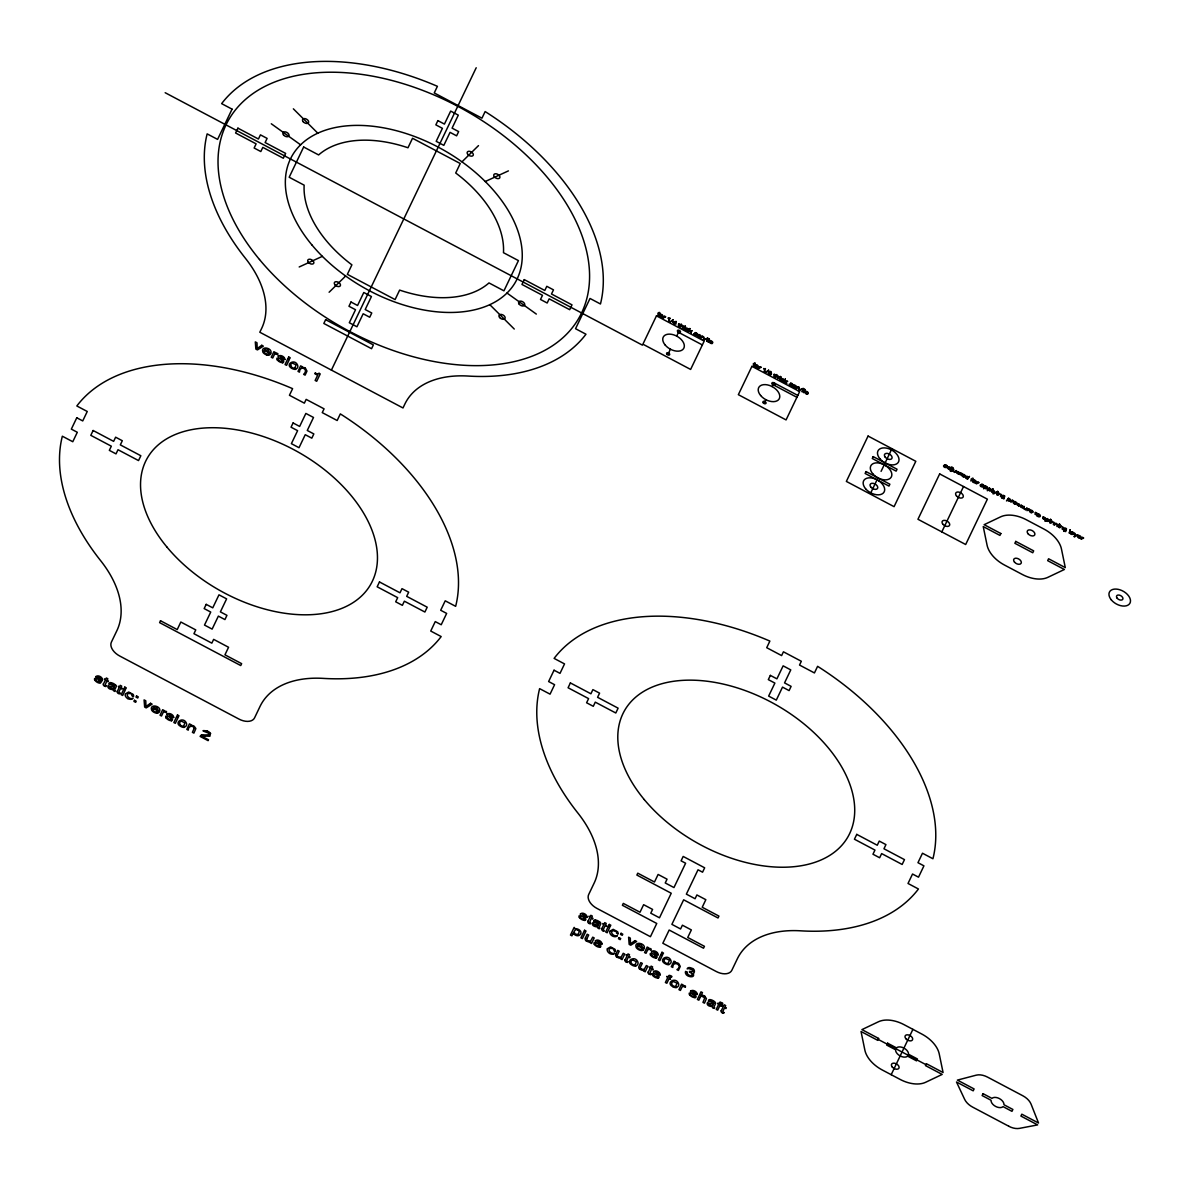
<?xml version="1.0" encoding="UTF-8"?>
<svg xmlns="http://www.w3.org/2000/svg" width="1190" height="1190" viewBox="0 0 1190 1190"><rect width="100%" height="100%" fill="white"/><g stroke="black" fill="none" stroke-linecap="round" stroke-linejoin="round"><path stroke-width="1.5" d="M959.631 472.876L957.087 471.433L958.471 473.337M1023.251 506.464L1020.693 505.081L1022.091 506.985M1045.445 518.26L1042.857 516.832L1044.284 518.721M964.51 475.717L962.532 474.944L964.48 475.494M1015.918 502.998L1013.94 502.135L1015.903 502.686M1032.191 511.551L1030.213 510.733L1032.161 511.284M1080.267 537.032L1078.304 536.169L1080.252 536.72M644.34 947.82C645.337 943.179 633.779 940.769 636.159 947.404A4.314 2.663 29.3 0 0 638.554 949.62A5.757 3.57 29.3 0 0 639.789 950.17A4.343 2.692 29.3 0 0 641.737 950.527A4.21 2.618 29.3 0 0 643.448 949.784M599.12 923.589L597.514 921.566A2.41 1.488 29.3 0 0 594.866 921.447M682.867 326.744L682.153 328.247L683.432 327.161M778.275 377.319L777.606 378.732L778.885 377.647M696.507 335.491L697.132 334.107M791.96 385.977L792.585 384.593M114.627 686.243L113.124 684.324M609.964 931.16L613.192 929.316L617.625 931.755A4.15 2.573 29.3 0 1 617.893 933.852M607.361 948.727L610.574 946.883L615.007 949.323A4.15 2.573 29.3 0 1 615.275 951.42M1001.861 498.015L1003.825 498M270.651 353.698L264.225 350.425A4.403 2.722 29.3 0 0 264.15 352.106A2.752 1.711 29.3 0 0 266.307 353.817A2.752 1.711 29.3 0 0 268.613 353.653L270.13 354.471A4.21 2.618 29.3 0 1 268.39 355.141M103.5 683.938L105.241 680.293L104.423 678.91L105.612 679.535L106.341 677.988L107.829 678.776L107.085 680.308L108.469 681.052L108.112 681.811L106.728 681.067L105.122 685.217M106.178 685.827L105.836 686.556A4.403 2.722 29.3 0 1 104.839 686.139L104.765 686.095M113.675 688.132L114.032 687.389A4.82 2.99 29.3 0 1 112.381 686.838L109.063 686.615L112.038 688.742A2.454 1.517 29.3 0 0 113.719 688.147M114.612 690.007L116.129 686.838A2.425 1.502 29.3 0 0 115.668 685.053M115.43 690.81L114.969 691.449A3.228 1.993 29.3 0 1 114.27 691.167L114.062 691.063A1.949 1.205 29.3 0 1 113.095 689.486C105.315 689.962 106.565 681.052 114.359 686.556M277.701 354.843L277.88 353.683A2.529 1.577 29.3 0 0 275.991 353.177M117.364 691.271L119.119 687.627L118.301 686.243L119.476 686.868L120.22 685.336L121.692 686.109L120.963 687.656L122.347 688.385L121.99 689.144L120.592 688.415L118.851 692.045L119.907 693.101M120.056 693.16L119.714 693.904A4.403 2.722 29.3 0 1 118.717 693.472L118.628 693.443M315.246 373.065L314.904 373.779L317.641 375.237L315.142 380.443L316.704 381.276L320.214 373.928L319.069 373.318M166.481 712.84L166.496 711.575A2.529 1.577 29.3 0 0 164.77 711.174A4.269 2.648 29.3 0 0 163.58 711.367L164.071 710.445L162.673 709.716L160.04 715.22L161.498 715.993L163.015 712.825A2.678 1.666 29.3 0 1 166.05 712.498M331.4 370.105L476.208 67.756M678.389 325.703L678.627 324.007M678.999 326L680.234 324.855M681.409 325.465L681.364 324.037L679.907 327.072L681.513 325.777L682.881 326.447M668.14 353.921L670.416 349.191M676.679 336.101L678.94 331.37M773.842 376.189L774.08 374.493M774.452 376.486L775.687 375.341M776.862 375.951L776.817 374.523L775.359 377.557L776.966 376.263L778.334 376.933M764.054 403.455L765.869 399.676M772.132 386.586L773.946 382.808L797.806 395.422M575.216 928.855L574.145 927.367L570.471 935.057L571.929 935.831L573.268 933.005A4.641 2.871 29.3 0 0 573.878 934.001A3.793 2.35 29.3 0 0 579.158 935.385L580.318 934.448A10.874 6.738 29.3 0 0 580.631 933.867M588.009 921.253L589.764 917.594L588.946 916.226L590.121 916.836L590.85 915.303L592.337 916.092L591.594 917.624L592.992 918.353L592.62 919.111L591.237 918.383L589.645 922.533M590.701 923.143L590.344 923.871A4.403 2.722 29.3 0 1 589.347 923.44L589.229 923.395M585.391 937.988L587.191 934.239L588.678 935.028L586.923 938.687M599.12 927.322L600.638 924.154A2.425 1.502 29.3 0 0 600.191 922.369M599.953 928.126L599.373 928.721A3.228 1.993 29.3 0 1 598.778 928.483M601.887 928.587L603.628 924.942L602.809 923.559L603.999 924.184L604.728 922.637L606.216 923.425L605.472 924.957L606.855 925.701L606.498 926.46L605.115 925.716L603.345 929.42L604.222 931.205A4.403 2.722 29.3 0 1 603.226 930.788L603.062 930.699M615.899 954.112L617.699 950.379L619.187 951.167L617.432 954.826M625.166 959.839L626.907 956.195L626.089 954.811L627.264 955.436L628.008 953.904L629.48 954.678L628.751 956.225L630.135 956.953L629.778 957.712L628.38 956.968L626.624 960.672L627.695 961.654M627.844 961.728L627.502 962.457A4.403 2.722 29.3 0 1 626.505 962.041L626.416 961.996M647.524 950.141L646.006 953.309L644.549 952.536L647.182 947.032L648.58 947.761L648.119 948.713A4.269 2.648 29.3 0 1 649.294 948.504A2.529 1.577 29.3 0 1 651.019 948.876L651.004 950.141M870.783 492.853L877.045 479.778M881.076 471.359L891.935 448.675M648.282 972.066L650.038 968.422L649.219 967.039L650.394 967.663L651.123 966.131L652.611 966.905L651.867 968.452L653.265 969.181L652.894 969.939L651.51 969.21L649.904 973.346M650.975 973.956L650.618 974.699A4.403 2.722 29.3 0 1 649.621 974.268L649.502 974.208M674.968 962.695L675.34 961.922L673.957 961.178L671.309 966.697L672.781 967.47C672.648 959.675 683.804 965.447 676.917 969.657L678.404 970.445L680.293 966.399L678.687 963.543A4.299 2.663 29.3 0 0 674.938 962.665M671.963 976.395L671.502 977.213M682.51 985.841L682.971 984.889L681.572 984.16L678.94 989.664L680.397 990.437L681.915 987.269A2.678 1.666 29.3 0 1 684.949 986.941M689.322 971.947L689.813 971.204M685.38 987.284L685.425 986.049A2.529 1.577 29.3 0 0 683.67 985.618A4.269 2.648 29.3 0 0 682.48 985.811M946.645 467.67L947.24 466.391M950.617 467.834L951.702 467.015L949.724 469.767M950.974 470.794L952.759 468.622L951.494 471.225M700.241 997.265L698.842 1000.195L697.37 999.422L700.999 991.835L702.472 992.609L701.118 995.435M953.532 470.853L953.636 469.083L952.863 471.166L954.603 472.207M959.958 474.617L960.181 472.921M960.553 474.914L961.803 473.769M713.941 1006.993L715.458 1003.825A2.425 1.502 29.3 0 0 714.997 1002.039A5.34 3.317 29.3 0 0 710.237 999.689M941.811 531.9L963.528 486.546M714.759 1007.796L714.268 1008.421A3.228 1.993 29.3 0 1 713.598 1008.153L713.42 1008.049M719.281 1003.051L718.864 1003.914L717.659 1003.274L718.522 1004.643L716.246 1009.403L717.689 1010.161L719.965 1005.416L721.423 1006.19L720.381 1004.583M722.375 1004.122L722.806 1003.289M721.319 1010.697L723.074 1007.052L722.256 1005.669L723.431 1006.294L724.174 1004.762L725.647 1005.535L724.903 1007.082L726.302 1007.811L725.93 1008.57L724.546 1007.826L722.806 1011.47L723.847 1012.511M724.011 1012.586L723.654 1013.315A4.403 2.722 29.3 0 1 722.657 1012.898L722.538 1012.839M983.252 487.037L983.862 485.758M998.856 494.311L997.726 495.159L999.332 493.24M1000.626 494.951L1000.552 496.661L1001.281 494.475L999.228 493.553M1024.174 508.219L1024.278 506.434L1023.519 508.517L1025.259 509.573M1035.032 514.333L1035.255 512.622M1035.642 514.63L1036.877 513.485M1051.752 522.276L1050.606 523.124L1052.228 521.22M1053.522 522.931L1053.447 524.626L1054.161 522.455L1052.109 521.518M1055.441 524.24L1054.31 525.087L1055.917 523.169M1057.211 524.879L1057.151 526.59L1057.895 524.463L1055.813 523.481M1060.632 526.977L1059.487 527.824L1061.093 525.906M1062.402 527.616L1062.328 529.327L1063.072 527.2L1061.034 526.218M1073.142 534.563L1073.752 533.298A1.607 0.997 29.3 0 0 1071.015 532.004L1071.506 532.257M891.191 1074.689L912.909 1029.35M713.941 1003.259L712.334 1001.236M696.12 334.658L694.424 334.345M791.573 385.144L789.892 384.861M946.243 466.956L944.607 466.703M982.866 486.323L981.229 486.07M1072.77 533.819L1071.045 533.551M329.109 292.249L345.65 276.021M461.973 161.84L478.499 145.611M705.551 339.254L706.711 338.481L704.272 339.433L703.528 336.8L703.736 339.745M705.417 339.343L702.71 340.266M665.433 316.986L662.919 318.072L664.526 316.168M703.216 336.919L700.642 338.034L702.249 336.115M760.975 367.427L758.372 368.558L759.979 366.654M798.698 387.39L796.095 388.52L797.702 386.601M294.837 368.082L296.117 364.824L292.309 363.084A5.236 3.243 29.3 0 0 290.881 366.118M183.721 726.019L184.896 722.821L181.088 721.081M720.991 1003.646L721.423 1003.646A2.856 1.77 29.3 0 1 722.077 1003.958M299.196 266.976L322.356 256.341M485.252 181.52L508.413 170.884M598.838 923.871C591.787 918.457 589.214 927.01 597.633 926.802A1.949 1.205 29.3 0 0 598.406 928.498M713.658 1003.542C706.741 998.127 704.004 1006.725 712.438 1006.472A1.949 1.205 29.3 0 0 713.227 1008.183M771.447 373.243L770.689 371.384L768.993 372.024M632.5 959.824L636.382 961.698L635.029 964.822A2.588 1.607 29.3 0 1 631.131 962.859A5.236 3.243 29.3 0 1 632.574 959.914M665.597 958.381L669.479 960.256L668.126 963.379A2.588 1.607 29.3 0 1 664.243 961.431A5.236 3.243 29.3 0 1 665.671 958.471M673.183 981.348L677.065 983.223L675.712 986.346A2.588 1.607 29.3 0 1 671.829 984.383A5.236 3.243 29.3 0 1 673.257 981.438M771.001 372.812L769.558 372.083M1074.63 536.705L1073.796 536.526M951.241 471.433L950.275 471.076M659.007 312.405L659.885 312.628M754.46 362.891L755.338 363.114M972.379 478.142L973.286 478.38M769.841 371.578L771.224 372.366M695.882 335.178L693.666 333.78L696.105 333.959M791.35 385.664L789.119 384.236L791.558 384.444M977.897 482.233L978.864 482.366M1012.288 500.425L1013.27 500.559M1028.562 509.022L1029.543 509.156M1082.573 537.582L1083.54 537.716M695.153 332.888L696.477 333.527M790.606 383.373L791.945 384.013M945.277 465.171L946.6 465.826M981.899 484.538L983.223 485.193M1071.774 532.079L1073.112 532.718M599.894 947.374C604.178 945.752 591.846 937.824 600.608 942.599A1.949 1.205 29.3 0 1 600.682 943.358L602.066 944.087M695.109 997.741C699.452 996.283 687.106 988.116 695.838 992.966A1.949 1.205 29.3 0 1 695.912 993.724L697.295 994.453M963.811 476.684L962.368 475.227L964.941 476.536A4.864 3.02 29.3 0 0 965.075 476.193M1015.189 503.876L1013.791 502.418L1016.364 503.727A4.864 3.02 29.3 0 0 1016.498 503.385M1031.507 512.473L1030.064 511.031L1032.623 512.34A4.864 3.02 29.3 0 0 1032.771 511.983M1079.538 537.91L1078.155 536.452L1080.713 537.761A4.864 3.02 29.3 0 0 1080.847 537.419M282.67 362.861C287.221 361.195 274.786 353.326 283.532 358.086A1.949 1.205 29.3 0 1 283.607 358.845L284.99 359.573M171.449 720.857C175.852 719.117 163.536 711.367 172.312 716.082A1.949 1.205 29.3 0 1 172.386 716.841L173.77 717.57M584.796 920.525C589.347 918.829 576.912 910.99 585.644 915.75A1.949 1.205 29.3 0 1 585.733 916.508L587.101 917.237M655.973 958.173C660.792 956.686 648.059 948.534 656.821 953.398A1.949 1.205 29.3 0 1 656.91 954.142L658.278 954.871M657.996 978.195C662.741 976.559 650.038 968.66 658.858 973.42A1.949 1.205 29.3 0 1 658.933 974.179L660.316 974.908M958.322 473.903L956.983 473.099M1018.67 505.795L1017.286 505.021M1022.032 507.55L1020.604 506.747M1044.195 519.286L1042.797 518.483M701.698 996.164L704.778 997.8L702.963 1002.382L704.465 1003.17L706.444 998.589L704.688 996.223M694.187 996.67L694.737 995.48A7.542 4.671 29.3 0 0 693.696 994.647L692.535 993.754M771.18 373.258L771.15 373.258A1.651 1.026 29.3 0 1 770.525 374.701A1.651 1.026 29.3 0 1 768.368 373.541A1.651 1.026 29.3 0 1 769.275 372.306L769.305 372.381M170.587 719.772L171.3 718.701A7.542 4.671 29.3 0 0 170.185 717.763L169.01 716.871A6.902 4.269 29.3 0 1 167.537 715.621A2.216 1.369 29.3 0 1 167.046 714.149M583.918 919.439L584.587 918.308M657.133 977.109L657.847 976.038A7.542 4.671 29.3 0 0 656.731 975.086L655.556 974.208A6.902 4.269 29.3 0 1 654.084 972.959A2.216 1.369 29.3 0 1 653.593 971.471M281.718 361.775L282.432 360.6A7.542 4.671 29.3 0 0 281.39 359.767L280.23 358.874A6.902 4.269 29.3 0 1 278.757 357.625A2.216 1.369 29.3 0 1 278.252 356.152M99.32 682.123L100.034 680.948A7.542 4.671 29.3 0 0 99.008 680.115M205.171 736.089L209.901 736.238L210.451 733.486M596.547 926.058L593.587 923.916L596.889 924.169A4.82 2.99 29.3 0 0 598.555 924.719L598.183 925.433A2.454 1.517 29.3 0 1 596.562 926.088M957.92 471.731L959.006 472.43M1018.209 503.623L1019.295 504.307M1021.541 505.378L1022.627 506.077M1043.734 517.115L1044.82 517.814M1064.395 531.186L1065.6 530.666A1.547 0.952 29.3 0 1 1063.548 529.654M945.306 465.855L946.214 466.242M981.928 485.223L982.836 485.609M1071.818 532.748L1072.726 533.15M207.268 730.957C193.078 729.202 220.343 735.033 204.368 734.944A6.545 4.061 29.3 0 0 201.467 735.004M105.94 685.708L105.166 685.262M590.508 923.053L589.705 922.577M650.781 973.881L649.993 973.435M615.052 930.863C608.283 929.628 612.954 937.482 617.164 935.608M1064.113 531.439L1063.533 530.309M267.676 349.295L269.446 352.27L264.611 349.711A2.916 1.8 29.3 0 1 267.705 349.205M156.47 707.291L158.225 710.266L153.391 707.708A2.916 1.8 29.3 0 1 156.485 707.202M798.163 390.751L802.164 388.966L799.725 389.918L798.981 387.286L799.189 390.231M992.787 493.686L993.635 493.865A8.702 5.4 29.3 0 0 994.29 493.523L996.789 491.901L994.349 492.853L993.605 490.221L993.814 493.166M978.864 482.857L976.291 483.824L977.897 481.905M1029.543 509.662L1026.955 510.614L1028.562 508.71M690.408 971.531C697.935 972.751 688.995 967.277 687.18 968.883A5.102 3.168 29.3 0 1 688.341 967.723A3.51 2.172 29.3 0 1 690.929 967.901C696.12 968.571 694.41 973.747 693.115 973.524C695.927 978.463 686.689 977.168 685.693 973.643A4.894 3.034 29.3 0 1 685.619 971.412L687.121 972.215M669.836 318.057L668.899 321.24L669.271 318.816L668.17 318.251M765.289 368.543L764.352 371.726L764.724 369.302L763.623 368.721M659.706 313.639L659.156 313.282A3.912 2.425 29.3 0 1 659.305 313.015M678.761 323.695L680.382 324.558M755.159 364.125L754.609 363.768A3.912 2.425 29.3 0 1 754.757 363.5M774.214 374.181L775.835 375.043M960.33 472.609L961.936 473.471M985.603 485.996L983.565 488.778L984.695 487.96A1.8 1.116 29.3 0 0 986.897 488.897A1.8 1.116 29.3 0 0 987.507 487.528A1.8 1.116 29.3 0 0 985.469 486.279M989.307 487.96L987.269 490.726L988.399 489.908A1.8 1.116 29.3 0 0 990.601 490.845A1.8 1.116 29.3 0 0 991.211 489.492A1.8 1.116 29.3 0 0 989.158 488.242M1004.747 496.141L1003.854 498.967L1001.757 497.628M1008.54 498.134L1006.502 500.901L1007.633 500.083A1.8 1.116 29.3 0 0 1009.834 501.02A1.8 1.116 29.3 0 0 1010.444 499.666A1.8 1.116 29.3 0 0 1008.391 498.402M1012.303 500.098L1010.682 502.016L1013.27 501.049M1035.404 512.325L1037.025 513.173M1047.007 518.468L1044.969 521.25L1046.084 520.432A1.8 1.116 29.3 0 0 1048.286 521.354A1.8 1.116 29.3 0 0 1048.911 520A1.8 1.116 29.3 0 0 1046.858 518.751M1066.523 528.806L1065.69 531.588L1063.607 530.651M1082.573 537.27L1080.966 539.174L1083.54 538.222M657.921 313.059L658.07 315.514L659.572 313.922M753.374 363.545L753.538 365.999L755.025 364.408M971.293 478.796L970.861 480.953L972.944 479.659M1019.324 504.62L1017.316 503.37L1018.774 505.229M688.207 330.478C685.544 331.698 685.351 326.848 687.969 329.228M700.404 336.934C697.861 338.124 697.474 333.379 700.166 335.684M712.23 343.181C709.701 344.401 709.27 339.626 711.992 341.947M783.66 380.964C781.146 382.139 780.655 377.453 783.422 379.714M795.857 387.419C793.239 388.639 792.986 383.805 795.619 386.17M807.698 393.667C805.109 394.902 804.782 390.067 807.445 392.432M956.968 472.742L958.962 474.274L958.381 472.757M1017.272 504.62L1019.205 506.181L1018.744 504.694M1020.589 506.39L1022.582 507.922L1021.987 506.404M1042.782 518.126L1044.731 519.673L1044.255 518.186M954.826 472.475L956.433 470.556L954.811 471.835L953.502 471.24M967.485 479.168L969.463 476.402L968.363 477.22A1.8 1.116 29.3 0 0 966.131 476.312A1.8 1.116 29.3 0 0 965.581 477.711A1.8 1.116 29.3 0 0 967.663 478.916M1025.483 509.841L1027.089 507.922L1025.408 509.216L1024.159 508.606M678.493 332.322L702.353 344.936M773.039 384.697L796.898 397.311M165.172 92.716L642.436 345.145M878.19 1039.406L925.924 1064.648M1008.808 1126.246L972.587 1107.087A13.507 8.375 29.3 0 1 964.629 1099.322L956.492 1081.993L973.197 1090.828L974.104 1088.939L957.4 1080.103L976.231 1075.165A13.507 8.375 29.3 0 1 987.551 1077.114L1022.85 1095.782A13.507 8.375 29.3 0 1 1031.09 1104.171L1038.528 1123.018L1021.823 1114.182L1020.916 1116.071L1037.62 1124.907L1019.458 1128.373A13.507 8.375 29.3 0 1 1008.793 1126.275M593.691 920.837L595.045 921.551M617.982 933.897L616.569 933.153A3.034 1.874 29.3 0 0 616.39 931.993A2.38 1.473 29.3 0 0 615.037 930.907M637.914 945.024L642.734 947.582L640.979 944.592A2.916 1.8 29.3 0 0 637.959 945.039M580.571 916.523L579.158 915.779A3.882 2.41 29.3 0 0 579.337 917.624M641.975 949.01L643.418 949.769M102.593 679.921L101.21 679.193A1.949 1.205 29.3 0 0 101.135 678.434L97.506 677.036L101.775 681.335L100.272 683.209A4.715 2.916 29.3 0 1 94.962 680.293M109.168 683.521L110.536 684.25M708.496 1000.507L709.865 1001.221M133.473 696.596L132.045 695.838A3.034 1.874 29.3 0 0 131.882 694.677M615.379 951.465L613.951 950.721A3.034 1.874 29.3 0 0 613.787 949.561A2.38 1.473 29.3 0 0 612.434 948.46C605.636 947.21 610.351 955.034 614.561 953.175M132.655 698.307C129.174 700.33 123.507 692.446 130.543 693.562A2.38 1.473 29.3 0 1 131.926 694.663M157.467 711.709L158.91 712.468A4.21 2.618 29.3 0 1 157.169 713.137M167.225 716.871L165.827 716.127A3.882 2.41 29.3 0 0 166.005 717.957M202.166 736.417L208.518 739.778L208.101 740.656L200.113 736.432A7.824 4.849 29.3 0 1 201.512 735.078M291.981 368.454C284.41 364.646 294.51 358.16 297.5 364.899A6.054 3.748 29.3 0 1 295.418 369.034M672.856 986.703C665.269 982.866 675.399 976.44 678.374 983.148A6.054 3.748 29.3 0 1 676.292 987.298M305.384 368.245L306.99 371.101L305.101 375.133L303.629 374.344C309.504 368.885 299.478 364.869 299.478 372.158L298.021 371.384L300.654 365.88L302.052 366.609L301.665 367.398A4.299 2.663 29.3 0 1 305.413 368.186M271.29 123.775L300.609 144.823M506.999 293.038L536.333 314.086M639.997 969.166L640.562 969.553A5.504 3.406 29.3 0 0 641.157 969.865A3.51 2.172 29.3 0 0 644.236 970.311L643.805 971.085L645.173 971.814L647.821 966.31L646.363 965.536L644.34 969.225L642.035 969.3A3.451 2.142 29.3 0 1 641.529 969.047M616.866 956.939L617.446 957.31A5.504 3.406 29.3 0 0 618.027 957.638A3.51 2.172 29.3 0 0 621.106 958.084L620.674 958.857L622.058 959.586L624.691 954.068L623.233 953.294L621.284 956.939L618.904 957.058A3.451 2.142 29.3 0 1 618.398 956.82M586.358 940.799L586.938 941.186A5.504 3.406 29.3 0 0 587.518 941.513A3.51 2.172 29.3 0 0 590.597 941.945L590.166 942.718L591.549 943.447L594.182 937.943L592.724 937.17L590.776 940.799L588.395 940.933A3.451 2.142 29.3 0 1 587.89 940.68M654.708 955.064L653.518 954.187A6.902 4.269 29.3 0 1 652.046 952.937A2.216 1.369 29.3 0 1 651.555 951.45M99.008 680.1L97.833 679.222A6.902 4.269 29.3 0 1 96.36 677.973A2.216 1.369 29.3 0 1 95.869 676.5M293.35 108.826L317.804 133.191M489.804 304.67L514.259 329.035M1074.808 536.006L1074.615 533.061L1075.343 535.693L1077.798 534.741L1075.299 536.378A8.702 5.4 29.3 0 1 1074.644 536.705M759.964 366.951A1.517 0.937 29.3 0 1 761.154 367.189M765.512 368.855A2.216 1.369 29.3 0 1 763.727 368.498M776.698 375.743A1.74 1.086 29.3 0 1 779.182 377.81M783.883 381.157A1.904 1.175 29.3 0 1 781.101 380.279A1.904 1.175 29.3 0 1 781.86 378.569A1.904 1.175 29.3 0 1 784.255 380.339M790.577 383.091A1.74 1.071 29.3 0 1 792.808 384.638M796.095 387.613A1.904 1.175 29.3 0 1 793.314 386.735A1.904 1.175 29.3 0 1 794.057 385.024A1.904 1.175 29.3 0 1 796.452 386.795M797.672 386.899A1.517 0.937 29.3 0 1 798.877 387.137M807.921 393.875A1.904 1.175 29.3 0 1 805.139 392.998A1.904 1.175 29.3 0 1 805.883 391.272A1.904 1.175 29.3 0 1 808.278 393.042M664.496 316.466A1.517 0.937 29.3 0 1 665.701 316.704M670.059 318.37A2.216 1.369 29.3 0 1 668.274 318.013M681.245 325.257A1.74 1.086 29.3 0 1 683.729 327.324M688.43 330.671A1.904 1.175 29.3 0 1 685.648 329.794A1.904 1.175 29.3 0 1 686.407 328.083A1.904 1.175 29.3 0 1 688.787 329.853M695.124 332.605A1.74 1.071 29.3 0 1 697.355 334.152M700.642 337.127A1.904 1.175 29.3 0 1 697.861 336.249A1.904 1.175 29.3 0 1 698.604 334.539A1.904 1.175 29.3 0 1 700.999 336.309M702.219 336.413A1.517 0.937 29.3 0 1 703.424 336.651M712.468 343.389A1.904 1.175 29.3 0 1 709.686 342.512A1.904 1.175 29.3 0 1 710.43 340.786A1.904 1.175 29.3 0 1 712.825 342.556M1079.791 538.282A1.919 1.19 29.3 0 1 1077.59 536.601A1.919 1.19 29.3 0 1 1079.092 535.53A1.919 1.19 29.3 0 1 1081.1 537.345M1072.502 534.325A1.502 0.937 29.3 0 1 1070.688 533.923A1.502 0.937 29.3 0 1 1070.241 532.495A1.502 0.937 29.3 0 1 1071.937 532.54M1063.83 529.61A1.949 1.205 29.3 0 1 1066.285 528.568M1031.715 512.845A1.919 1.19 29.3 0 1 1029.499 511.179A1.919 1.19 29.3 0 1 1031.001 510.094A1.919 1.19 29.3 0 1 1033.009 511.923M1015.442 504.233A1.919 1.19 29.3 0 1 1013.226 502.567A1.919 1.19 29.3 0 1 1014.728 501.496A1.919 1.19 29.3 0 1 1016.736 503.311M1002.054 496.944A1.949 1.205 29.3 0 1 1004.509 495.903M1003.854 498.045A1.547 0.952 29.3 0 1 1001.772 496.989M982.628 486.784A1.502 0.937 29.3 0 1 980.798 486.398A1.502 0.937 29.3 0 1 980.352 484.955A1.502 0.937 29.3 0 1 982.062 484.999M981.125 484.464A1.607 0.997 29.3 0 1 983.922 485.773M964.019 477.041A1.919 1.19 29.3 0 1 961.803 475.375A1.919 1.19 29.3 0 1 963.32 474.304A1.919 1.19 29.3 0 1 965.328 476.119M949.903 469.529A1.8 1.116 29.3 0 1 947.82 468.31A1.8 1.116 29.3 0 1 948.385 466.926A1.8 1.116 29.3 0 1 950.572 467.834M946.005 467.417A1.502 0.937 29.3 0 1 944.191 467.03A1.502 0.937 29.3 0 1 943.73 465.588A1.502 0.937 29.3 0 1 945.44 465.632M944.503 465.097A1.607 0.997 29.3 0 1 947.314 466.406M266.5 354.858A5.757 3.57 29.3 0 1 265.266 354.308A4.314 2.663 29.3 0 1 262.856 352.106C260.536 345.546 271.751 347.718 271.052 352.523A12.153 7.527 29.3 0 1 270.621 353.683M268.434 355.215A4.343 2.692 29.3 0 1 266.5 354.858M276.006 353.207A4.269 2.648 29.3 0 0 274.801 353.37L275.277 352.463L273.893 351.719L271.261 357.238L272.718 358.012L274.236 354.843A2.678 1.666 29.3 0 1 277.255 354.501M277.225 359.96A3.882 2.41 29.3 0 1 277.047 358.13L278.445 358.874A2.499 1.547 29.3 0 0 278.445 359.767A3.139 1.949 29.3 0 0 281.673 361.656M278.505 356.286A3.57 2.216 29.3 0 1 282.417 356.122A3.57 2.216 29.3 0 1 284.797 359.499M282.595 362.712A4.715 2.916 29.3 0 1 277.359 359.945M295.656 369.376A4.611 2.856 29.3 0 1 292.011 368.409M294.808 368.052A2.588 1.607 29.3 0 1 290.94 366.118M317.611 373.972A7.973 4.939 29.3 0 1 315.261 373.035M318.965 373.273A3.391 2.097 29.3 0 1 317.685 374.017M94.828 680.323A3.882 2.41 29.3 0 1 94.665 678.479L96.048 679.222A2.499 1.547 29.3 0 0 96.048 680.115A3.139 1.949 29.3 0 0 99.276 682.004M96.107 676.634A3.57 2.216 29.3 0 1 100.019 676.47A3.57 2.216 29.3 0 1 102.4 679.847M104.556 686.243A2.365 1.458 29.3 0 1 103.352 683.848M110.358 684.131A2.41 1.488 29.3 0 1 113.08 684.131M109.242 683.566A3.109 1.919 29.3 0 1 110.834 682.554M110.908 682.703A5.34 3.317 29.3 0 1 115.564 685.098M118.435 693.577A2.365 1.458 29.3 0 1 117.215 691.182M133.384 696.537A4.15 2.573 29.3 0 0 133.221 694.439L128.669 692.015L125.456 693.859A4.745 2.945 29.3 0 0 127.776 698.649M132.849 698.426A4.522 2.811 29.3 0 1 127.865 698.604M157.214 713.212A4.343 2.692 29.3 0 1 155.28 712.855A5.757 3.57 29.3 0 1 154.046 712.304A4.314 2.663 29.3 0 1 151.636 710.103C149.345 703.573 160.412 705.7 159.847 710.43A12.153 7.527 29.3 0 1 159.4 711.679L153.004 708.422A4.403 2.722 29.3 0 0 152.93 710.088M157.392 711.65A2.752 1.711 29.3 0 1 155.102 711.813A2.752 1.711 29.3 0 1 152.93 710.103M167.269 716.886A2.499 1.547 29.3 0 0 167.225 717.763A3.139 1.949 29.3 0 0 170.453 719.653M167.284 714.283A3.57 2.216 29.3 0 1 171.196 714.104A3.57 2.216 29.3 0 1 173.576 717.496M171.375 720.709A4.715 2.916 29.3 0 1 166.139 717.942M184.197 727.03A6.054 3.748 29.3 0 0 186.294 722.895C183.29 716.157 173.219 722.657 180.761 726.436A4.611 2.856 29.3 0 0 184.435 727.373M183.587 726.049A2.588 1.607 29.3 0 1 179.72 724.115M179.66 724.115A5.236 3.243 29.3 0 1 181.163 721.17M201.988 736.208A6.039 3.734 29.3 0 1 205.186 736.164M207.268 731.077A4.79 2.975 29.3 0 1 210.6 733.457M580.601 916.553A2.499 1.547 29.3 0 0 580.556 917.431A3.139 1.949 29.3 0 0 583.799 919.32M584.558 918.249A7.542 4.671 29.3 0 0 583.516 917.431L582.341 916.538A6.902 4.269 29.3 0 1 580.869 915.289A2.216 1.369 29.3 0 1 580.378 913.801M580.616 913.95A3.57 2.216 29.3 0 1 584.528 913.771A3.57 2.216 29.3 0 1 586.908 917.148M584.721 920.361A4.715 2.916 29.3 0 1 579.485 917.609M589.065 923.544A2.365 1.458 29.3 0 1 587.86 921.164M593.765 920.867A3.109 1.919 29.3 0 1 595.357 919.87M595.416 920.019A5.34 3.317 29.3 0 1 600.087 922.414M602.943 930.892A2.365 1.458 29.3 0 1 601.738 928.498M610.068 931.22A4.745 2.945 29.3 0 0 612.285 935.95A4.522 2.811 29.3 0 0 617.357 935.727M644.37 947.835A12.153 7.527 29.3 0 1 643.924 948.995L637.513 945.738A4.403 2.722 29.3 0 0 637.438 947.404A2.752 1.711 29.3 0 0 639.61 949.129A2.752 1.711 29.3 0 0 641.901 948.951M647.494 950.126A2.678 1.666 29.3 0 1 650.558 949.798M650.514 955.273A3.882 2.41 29.3 0 1 650.35 953.443L651.748 954.172A2.499 1.547 29.3 0 0 651.733 955.079A3.139 1.949 29.3 0 0 654.976 956.953L655.764 955.957A7.542 4.671 29.3 0 0 654.693 955.064M651.793 951.598A3.57 2.216 29.3 0 1 655.705 951.42A3.57 2.216 29.3 0 1 658.085 954.797M655.898 958.01A4.715 2.916 29.3 0 1 650.662 955.243M668.706 964.331A6.054 3.748 29.3 0 0 670.803 960.196C667.798 953.473 657.713 959.928 665.284 963.751A4.611 2.856 29.3 0 0 668.944 964.688M686.987 973.465A4.82 2.99 29.3 0 1 687.165 972.245M689.917 972.289A4.492 2.782 29.3 0 1 691.866 973.628M692.074 973.643A2.707 1.681 29.3 0 1 690.661 975.621A2.707 1.681 29.3 0 1 687.404 973.494M577.983 930.208A2.41 1.488 29.3 0 1 579.218 931.74L578.295 934.254L575.722 934.299A3.317 2.053 29.3 0 1 575.246 934.031L573.922 931.815L575.618 929.643A2.306 1.428 29.3 0 1 577.239 929.851A3.213 1.993 29.3 0 1 577.968 930.238M575.187 928.81A4.016 2.484 29.3 0 1 580.69 931.428A5.578 3.466 29.3 0 1 580.571 933.823M587.711 940.829A2.335 1.443 29.3 0 1 586.893 938.657M586.06 940.918A3.674 2.276 29.3 0 1 585.45 938.018M594.301 944.488A3.882 2.41 29.3 0 1 594.137 942.644L595.521 943.387A2.499 1.547 29.3 0 0 595.521 944.28A3.139 1.949 29.3 0 0 598.749 946.169L599.552 945.172A7.542 4.671 29.3 0 0 598.466 944.28L597.306 943.387A6.902 4.269 29.3 0 1 595.833 942.153M595.58 940.814A3.57 2.216 29.3 0 1 599.492 940.636A3.57 2.216 29.3 0 1 601.872 944.012M595.848 942.138A2.216 1.369 29.3 0 1 595.342 940.665M599.671 947.225A4.715 2.916 29.3 0 1 594.435 944.458M607.45 948.787A4.745 2.945 29.3 0 0 609.682 953.517A4.522 2.811 29.3 0 0 614.754 953.294M618.22 956.968A2.335 1.443 29.3 0 1 617.402 954.797M616.569 957.043A3.674 2.276 29.3 0 1 615.944 954.157M626.223 962.145A2.365 1.458 29.3 0 1 625.003 959.75M635.609 965.774A6.054 3.748 29.3 0 0 637.706 961.639C634.701 954.93 624.631 961.386 632.173 965.194A4.611 2.856 29.3 0 0 635.847 966.131M641.336 969.195A2.335 1.443 29.3 0 1 640.518 967.024L642.317 963.394L640.815 962.606L639.03 966.354A3.674 2.276 29.3 0 0 639.699 969.285M649.338 974.372A2.365 1.458 29.3 0 1 648.134 971.977M656.999 976.975A3.139 1.949 29.3 0 1 653.786 975.101A2.499 1.547 29.3 0 1 653.816 974.208L652.373 973.45A3.882 2.41 29.3 0 0 652.551 975.294A4.715 2.916 29.3 0 0 657.921 978.031M653.831 971.62A3.57 2.216 29.3 0 1 657.743 971.442A3.57 2.216 29.3 0 1 660.123 974.818M671.309 976.098A2.886 1.785 29.3 0 0 669.211 975.369A3.168 1.964 29.3 0 0 668.482 976.172L668.021 977.02L666.802 976.38L667.664 977.749L665.389 982.509L666.831 983.267L669.107 978.507L670.58 979.281L669.524 977.689A9.788 6.069 29.3 0 1 670.104 976.722L670.58 976.752A2.856 1.77 29.3 0 1 671.234 977.064M676.53 987.641A4.611 2.856 29.3 0 1 672.886 986.674M689.531 994.855A3.882 2.41 29.3 0 1 689.352 993.01L690.75 993.754A2.499 1.547 29.3 0 0 690.75 994.647A3.139 1.949 29.3 0 0 693.978 996.536M690.81 991.166A3.57 2.216 29.3 0 1 694.722 991.002A3.57 2.216 29.3 0 1 697.102 994.379M690.557 991.032A2.216 1.369 29.3 0 0 691.078 992.505A6.902 4.269 29.3 0 0 692.55 993.739M694.901 997.592A4.715 2.916 29.3 0 1 689.664 994.825M701.074 995.361A4.448 2.767 29.3 0 1 704.763 996.06M700.36 997.324A3.942 2.439 29.3 0 1 701.579 996.045M709.686 1001.117A2.41 1.488 29.3 0 1 712.408 1001.102M708.571 1000.537A3.109 1.919 29.3 0 1 710.162 999.541M719.34 1003.081A3.168 1.964 29.3 0 1 720.039 1002.307M720.054 1002.263A2.886 1.785 29.3 0 1 722.152 1002.991M720.426 1004.598A9.788 6.069 29.3 0 1 720.962 1003.616M722.375 1013.002A2.365 1.458 29.3 0 1 721.17 1010.607M1004.33 496.765C1003.066 493.3 1001.043 499.205 1004.33 496.914M1066.106 529.431C1064.648 532.852 1062.923 526.263 1066.106 529.431M950.349 468.22C949.084 471.776 947.032 465.097 950.349 468.22M968.11 477.606C966.741 474.081 964.882 480.165 968.095 477.755M194.238 728.161L192.408 732.341L193.896 733.129L195.874 728.548L194.163 726.227A4.299 2.663 29.3 0 0 190.43 725.35L190.831 724.606L189.433 723.877L186.8 729.381L188.258 730.154C187.693 726.183 193.152 724.725 194.238 728.161M708.377 1003.706L711.367 1005.729A2.454 1.517 29.3 0 0 713.048 1005.134L713.36 1004.36A4.82 2.99 29.3 0 1 711.709 1003.825L708.392 1003.646M987.09 487.662C985.93 484.137 983.803 490.161 987.075 487.781M990.794 489.611C989.411 493.121 987.507 486.383 990.794 489.611M1010.027 499.785C1008.793 503.236 1006.621 496.647 1010.027 499.755M1048.494 520.134C1047.096 523.645 1045.222 516.906 1048.494 520.134M659.974 315.603C663.113 319.128 661.878 312.152 659.989 315.558M755.427 366.089C758.506 369.674 757.316 362.712 755.442 366.044M973.346 481.34C976.499 484.91 975.16 477.845 973.346 481.34M1037.338 515.181C1040.581 518.691 1039.078 511.685 1037.338 515.181M768.74 373.199L770.733 374.047L768.755 373.139M76.77 417.779L71.341 429.114L77.305 432.282L72.783 441.728L62.341 436.209A216.074 133.92 29.3 0 0 100.585 560.594A108.037 66.952 29.3 0 1 116.843 630.745L111.384 642.124A13.507 8.375 29.3 0 0 119.699 656.002L239.012 719.102A13.507 8.375 29.3 0 0 254.571 717.853L260.015 706.473A108.037 66.952 29.3 0 1 323.323 678.389A216.074 133.92 29.3 0 0 441.178 636.561L430.735 631.042L435.257 621.596L441.222 624.75L446.652 613.415L440.687 610.262L445.224 600.816L455.651 606.335A216.074 133.92 29.3 0 0 340.325 413.897L337.172 420.516L322.252 412.618L324.067 408.839L306.157 399.379L304.357 403.157L289.438 395.273L292.606 388.654A216.074 133.92 29.3 0 0 76.829 405.969L87.257 411.487L82.735 420.933L76.77 417.779M232.065 109.153L217.591 139.394L207.149 133.875A216.074 133.92 29.3 0 0 245.393 258.26A108.037 66.952 29.3 0 1 261.651 328.41L259.807 332.233L402.994 407.962L404.823 404.139A108.037 66.952 29.3 0 1 468.116 376.055A216.074 133.92 29.3 0 0 585.971 334.226L575.543 328.708L590.017 298.467L600.459 303.986A216.074 133.92 29.3 0 0 485.133 111.562L481.965 118.182L434.246 92.939L437.414 86.32A216.074 133.92 29.3 0 0 221.638 103.634L232.065 109.153M93.118 430.497L90.797 435.332L111.325 446.19L109.331 450.356L116.01 453.881L118.003 449.731L138.531 460.575L140.837 455.74L120.324 444.882L122.302 440.731L115.623 437.191L113.63 441.356L93.118 430.497M237.926 128.163L235.605 132.997L256.118 143.856L254.139 148.006L260.818 151.547L262.812 147.381L283.324 158.24L285.645 153.406L265.117 142.547L267.11 138.397L260.432 134.857L258.438 139.022L237.926 128.163M303.658 147.01L289.185 177.25L304.149 185.164A108.037 66.952 29.3 0 0 351.898 264.849L347.361 274.34L395.095 299.583L399.632 290.092A108.037 66.952 29.3 0 0 488.986 282.923L503.95 290.836L518.438 260.61L503.474 252.697A108.037 66.952 29.3 0 0 455.711 172.996L460.247 163.521L412.528 138.278L407.977 147.768A108.037 66.952 29.3 0 0 318.623 154.938L303.658 147.01M123.805 689.188L121.172 694.677L122.659 695.451L125.277 689.977L123.805 689.188M124.786 687.106L124.281 688.162L125.768 688.951L126.274 687.894L124.786 687.106M160.516 620.749L159.609 622.638L240.737 665.552L241.644 663.663L224.94 654.827L228.569 647.271L213.65 639.372L211.835 643.15L193.94 633.69L195.755 629.912L180.835 622.028L177.221 629.584L160.516 620.749M287.697 359.053L285.065 364.542L286.552 365.33L289.185 359.841L287.697 359.053M288.694 356.985L288.188 358.026L289.676 358.815L290.182 357.774L288.694 356.985M134.485 700.315L133.949 701.431L135.645 702.323L136.196 701.207L134.485 700.315M136.553 695.986L136.017 697.117L137.713 698.009L138.263 696.894L136.553 695.986M325.644 319.679L323.829 323.457L371.563 348.7L373.363 344.921L325.644 319.679M206.197 604.356L204.159 608.596L210.734 612.062L204.501 625.062L212.132 629.108L218.365 616.108L224.925 619.573L226.948 615.349L220.388 611.868L226.621 598.868L218.975 594.836L212.757 607.837L206.197 604.356M293.082 422.956L291.044 427.195L297.604 430.661L291.386 443.662L299.017 447.708L305.25 434.707L311.81 438.173L313.833 433.934L307.273 430.468L313.505 417.467L305.86 413.436L299.642 426.437L293.082 422.956M350.99 302.022L348.968 306.261L355.527 309.727L349.31 322.728L356.941 326.774L363.173 313.773L369.733 317.239L371.756 313L365.196 309.534L371.429 296.533L363.783 292.502L357.565 305.488L350.99 302.022M437.875 120.621L435.852 124.861L442.412 128.327L436.195 141.327L443.825 145.358L450.058 132.358L456.618 135.838L458.641 131.599L452.081 128.133L458.299 115.133L450.668 111.087L444.435 124.087L437.875 120.621M176.477 717.049L173.859 722.538L175.332 723.327L177.965 717.838L176.477 717.049M177.474 714.982L176.968 716.023L178.455 716.811L178.961 715.755L177.474 714.982M379.476 581.955L377.156 586.789L397.683 597.648L395.69 601.798L402.369 605.338L404.362 601.188L424.889 612.032L427.21 607.197L406.683 596.339L408.676 592.189L401.997 588.648L400.004 592.813L379.476 581.955M524.284 279.62L521.964 284.455L542.491 295.313L540.498 299.464L547.177 303.004L549.17 298.839L569.698 309.697L572.003 304.863L551.491 294.004L553.484 289.854L546.79 286.314L544.812 290.479L524.284 279.62M656.463 315.856L642.898 344.193L690.616 369.436L704.197 341.099L656.463 315.856M672.766 321.94L674.299 324.096L675.905 324.052L676.292 321.449L672.766 321.94M675.429 321.716L674.789 323.055L673.287 322.267L675.429 321.716M684.666 326.834L684.205 329.333L684.666 326.834M685.068 326L685.455 326.729L685.068 326M689.858 328.529L688.4 331.564L689.992 330.999L691.286 333.081L690.542 330.969L692.268 330.835L689.575 330.582L689.858 328.529M707.634 337.93L706.771 341.277L707.634 337.93M708.69 339.537L708.243 342.051L708.69 339.537M709.091 338.704L709.478 339.447L709.091 338.704M554.049 670.208L548.62 681.543L554.585 684.696L550.063 694.157L539.62 688.638A216.074 133.92 29.3 0 0 577.864 813.023A108.037 66.952 29.3 0 1 594.107 883.173L588.663 894.553A13.507 8.375 29.3 0 0 596.978 908.431L650.424 936.694L656.761 923.47L622.4 905.293L623.307 903.403L640.012 912.239L643.626 904.683L652.581 909.413L650.766 913.191L659.483 917.802L671.234 893.244L636.873 875.067L637.78 873.177L654.485 882.013L658.115 874.442L667.054 879.187L665.24 882.965L673.957 887.561L685.619 863.226L681.082 860.831L683.179 856.443L704.659 867.808L702.561 872.196L698.024 869.786L686.362 894.136L695.079 898.733L696.879 894.954L705.834 899.685L702.219 907.256L718.924 916.092L718.016 917.981L683.655 899.804L671.889 924.362L680.591 928.973L682.405 925.195L691.36 929.925L687.731 937.482L704.435 946.318L703.528 948.207L669.167 930.03L662.83 943.254L716.291 971.531A13.507 8.375 29.3 0 0 731.835 970.281L737.294 958.902A108.037 66.952 29.3 0 1 800.587 930.818A216.074 133.92 29.3 0 0 918.442 888.99L908.015 883.471L912.537 874.025L918.502 877.179L923.931 865.844L917.966 862.691L922.488 853.23L932.93 858.749A216.074 133.92 29.3 0 0 817.604 666.326L814.436 672.945L799.531 665.046L801.331 661.268L783.436 651.808L781.622 655.586L766.717 647.702L769.87 641.083A216.074 133.92 29.3 0 0 554.109 658.397L564.536 663.916L560.014 673.361L554.049 670.208M570.382 682.926L568.076 687.761L588.589 698.619L586.596 702.769L593.289 706.31L595.268 702.145L615.795 713.003L618.116 708.169L597.588 697.31L599.582 693.16L592.903 689.62L590.909 693.785L570.382 682.926M751.931 366.341L738.35 394.678L786.069 419.921L799.65 391.584L751.931 366.341M780.119 377.319L779.658 379.818L780.119 377.319M780.521 376.486L780.908 377.215L780.521 376.486M785.311 379.015L783.853 382.049L785.445 381.484L786.739 383.567L785.995 381.454L787.72 381.321L785.028 381.068L785.311 379.015M803.086 388.416L802.224 391.763L803.086 388.416M804.143 390.022L803.696 392.536L804.143 390.022M804.544 389.19L804.931 389.933L804.544 389.19M584.543 930.268L580.928 937.824L582.386 938.598L586.001 931.041L584.543 930.268M608.313 926.489L605.68 931.978L607.168 932.767L609.801 927.278L608.313 926.489M609.31 924.422L608.804 925.478L610.291 926.251L610.797 925.21L609.31 924.422M619.008 937.616L618.473 938.746L620.168 939.639L620.704 938.523L619.008 937.616M621.076 933.302L620.54 934.418L622.236 935.325L622.772 934.195L621.076 933.302M868.075 436.061L846.358 481.414L894.077 506.657L915.809 461.304L868.075 436.061M866.023 471.582L865.115 473.471L888.975 486.1L889.882 484.211L866.023 471.582M873.177 456.618L872.285 458.507L896.144 471.136L897.052 469.232L873.177 456.618M770.346 675.385L768.323 679.624L774.883 683.09L768.651 696.091L776.297 700.122L782.514 687.121L789.089 690.602L791.112 686.362L784.552 682.896L790.77 669.896L783.139 665.85L776.906 678.85L770.346 675.385M660.986 954.365L658.368 959.839L659.855 960.627L662.473 955.139L660.986 954.365M661.982 952.283L661.476 953.339L662.964 954.127L663.47 953.071L661.982 952.283M939.669 473.918L917.951 519.271L965.67 544.514L987.388 499.16L939.669 473.918M952.565 467.477L952.937 468.22L952.565 467.477M992.906 488.822L992.043 492.154L992.906 488.822M997.294 492.184L996.833 494.683L997.294 492.184M997.696 491.351L998.083 492.08L997.696 491.351M856.755 834.383L854.435 839.218L874.962 850.077L872.969 854.227L879.648 857.767L881.641 853.602L902.154 864.461L904.474 859.626L883.962 848.768L885.94 844.617L879.261 841.077L877.268 845.242L856.755 834.383M1000.85 533.522L999.942 535.411L983.238 526.575L987.075 545.184A27.013 16.734 29.3 0 0 1004.464 565.027L1022.344 574.487A27.013 16.734 29.3 0 0 1047.869 577.343L1064.381 569.489L1047.676 560.654L1048.583 558.764L1065.288 567.6L1061.45 548.977A27.013 16.734 29.3 0 0 1044.061 529.134L1026.182 519.673A27.013 16.734 29.3 0 0 1000.656 516.832L984.145 524.686L1000.85 533.522M1015.769 541.405L1014.862 543.295L1032.756 552.755L1033.664 550.866L1015.769 541.405M1050.175 520.149L1049.729 522.663L1050.175 520.149M1050.577 519.316L1050.978 520.06L1050.577 519.316M1059.055 524.85L1058.609 527.363L1059.055 524.85M1059.457 524.016L1059.859 524.745L1059.457 524.016M1070.197 529.699L1069.334 533.031L1070.197 529.699M878.636 1038.454L877.744 1040.343L861.039 1031.507L864.862 1050.116A27.013 16.734 29.3 0 0 882.251 1069.974L900.131 1079.419A27.013 16.734 29.3 0 0 925.656 1082.275L942.168 1074.421L925.463 1065.586L926.37 1063.696L943.075 1072.532L939.237 1053.924A27.013 16.734 29.3 0 0 921.863 1034.08L903.969 1024.62A27.013 16.734 29.3 0 0 878.443 1021.764L861.932 1029.618L878.636 1038.454M887.591 1043.184L886.684 1045.073L895.579 1049.773A7.021 4.358 29.3 0 0 900.175 1055.947A7.021 4.358 29.3 0 0 907.628 1056.155L916.523 1060.855L917.416 1058.966L908.535 1054.266A7.021 4.358 29.3 0 0 903.939 1048.092A7.021 4.358 29.3 0 0 896.486 1047.884L887.591 1043.184M983.044 1093.669L982.137 1095.559L991.032 1100.259A7.021 4.358 29.3 0 0 995.628 1106.432A7.021 4.358 29.3 0 0 1003.081 1106.64L1011.976 1111.341L1012.883 1109.452L1003.988 1104.751A7.021 4.358 29.3 0 0 999.392 1098.578A7.021 4.358 29.3 0 0 991.939 1098.37L983.044 1093.669M673.198 319.723L670.238 321.954L673.198 319.723M768.651 370.209L765.691 372.44L768.651 370.209M261.755 345.293L257.174 348.506L256.995 342.779L255.3 341.887L255.865 349.101L257.427 349.92L263.347 346.141L261.755 345.293M150.535 703.29L145.954 706.503L145.775 700.776L144.079 699.884L144.659 707.083L146.206 707.916L152.127 704.138L150.535 703.29M635.043 940.606L630.462 943.804L630.298 938.092L628.603 937.184L629.168 944.399L630.73 945.217L636.65 941.454L635.043 940.606M1117.202 598.273A3.51 2.172 29.3 0 0 1122.735 599.344A3.51 2.172 29.3 0 0 1119.21 595.089A3.51 2.172 29.3 0 0 1117.202 598.273M1111.341 599.924A11.677 7.244 29.3 0 0 1129.786 603.479A11.677 7.244 29.3 0 0 1118.02 589.303A11.677 7.244 29.3 0 0 1111.341 599.924M905.843 1038.691A4.18 2.588 29.3 0 0 912.447 1039.971A4.18 2.588 29.3 0 0 908.238 1034.884A4.18 2.588 29.3 0 0 905.843 1038.691M892.262 1067.043A4.18 2.588 29.3 0 0 898.881 1068.308A4.18 2.588 29.3 0 0 894.657 1063.235A4.18 2.588 29.3 0 0 892.262 1067.043M644.251 799.561A128.297 79.507 29.3 0 0 846.878 838.608A128.297 79.507 29.3 0 0 717.674 682.911A128.297 79.507 29.3 0 0 644.251 799.561M1014.475 562.096A4.18 2.588 29.3 0 0 1021.08 563.376A4.18 2.588 29.3 0 0 1016.87 558.288A4.18 2.588 29.3 0 0 1014.475 562.096M1028.041 533.76A4.18 2.588 29.3 0 0 1034.66 535.024A4.18 2.588 29.3 0 0 1030.436 529.952A4.18 2.588 29.3 0 0 1028.041 533.76M166.987 547.132A128.297 79.507 29.3 0 0 369.614 586.194A128.297 79.507 29.3 0 0 240.41 430.482A128.297 79.507 29.3 0 0 166.987 547.132M666.936 354.263A1.681 1.041 29.3 0 0 669.598 354.769A1.681 1.041 29.3 0 0 667.902 352.731A1.681 1.041 29.3 0 0 666.936 354.263M677.735 331.713A1.681 1.041 29.3 0 0 680.397 332.233A1.681 1.041 29.3 0 0 678.702 330.18A1.681 1.041 29.3 0 0 677.735 331.713M665.151 345.011A11.692 7.244 29.3 0 0 683.625 348.566A11.692 7.244 29.3 0 0 671.844 334.375A11.692 7.244 29.3 0 0 665.151 345.011M467.804 154.403A3.377 2.097 29.3 0 0 473.144 155.429A3.377 2.097 29.3 0 0 469.738 151.338A3.377 2.097 29.3 0 0 467.804 154.403M494.415 176.879A3.377 2.097 29.3 0 0 499.74 177.905A3.377 2.097 29.3 0 0 496.349 173.814A3.377 2.097 29.3 0 0 494.415 176.879M519.242 304.238A3.377 2.097 29.3 0 0 524.567 305.265A3.377 2.097 29.3 0 0 521.175 301.174A3.377 2.097 29.3 0 0 519.242 304.238M499.607 317.522A3.377 2.097 29.3 0 0 504.947 318.563A3.377 2.097 29.3 0 0 501.54 314.458A3.377 2.097 29.3 0 0 499.607 317.522M334.955 284.812A3.377 2.097 29.3 0 0 340.295 285.838A3.377 2.097 29.3 0 0 336.889 281.747A3.377 2.097 29.3 0 0 334.955 284.812M308.359 262.336A3.377 2.097 29.3 0 0 313.684 263.362A3.377 2.097 29.3 0 0 310.293 259.271A3.377 2.097 29.3 0 0 308.359 262.336M303.153 121.692A3.377 2.097 29.3 0 0 308.493 122.719A3.377 2.097 29.3 0 0 305.086 118.628A3.377 2.097 29.3 0 0 303.153 121.692M283.532 134.976A3.377 2.097 29.3 0 0 288.858 136.002A3.377 2.097 29.3 0 0 285.466 131.912A3.377 2.097 29.3 0 0 283.532 134.976M311.795 244.798A128.297 79.507 29.3 0 0 514.422 283.845A128.297 79.507 29.3 0 0 385.218 128.148A128.297 79.507 29.3 0 0 311.795 244.798M259.48 259.494A201.214 124.712 29.3 0 0 577.284 320.75A201.214 124.712 29.3 0 0 374.642 76.547A201.214 124.712 29.3 0 0 259.48 259.494M772.28 384.087A1.681 1.041 29.3 0 0 774.943 384.608A1.681 1.041 29.3 0 0 773.247 382.555A1.681 1.041 29.3 0 0 772.28 384.087M760.618 395.497A11.692 7.244 29.3 0 0 779.078 399.052A11.692 7.244 29.3 0 0 767.312 384.861A11.692 7.244 29.3 0 0 760.618 395.497M763.296 402.86A1.681 1.041 29.3 0 0 765.958 403.365A1.681 1.041 29.3 0 0 764.263 401.313A1.681 1.041 29.3 0 0 763.296 402.86M755.055 366.639A2.097 1.294 29.3 0 0 758.357 367.293A2.097 1.294 29.3 0 0 756.26 364.75A2.097 1.294 29.3 0 0 755.055 366.639M659.587 316.153A2.097 1.294 29.3 0 0 662.904 316.808A2.097 1.294 29.3 0 0 660.807 314.264A2.097 1.294 29.3 0 0 659.587 316.153M872.701 473.709A11.677 7.244 29.3 0 0 891.146 477.264A11.677 7.244 29.3 0 0 879.38 463.089A11.677 7.244 29.3 0 0 872.701 473.709M879.871 458.745A11.677 7.244 29.3 0 0 898.316 462.3A11.677 7.244 29.3 0 0 886.55 448.124A11.677 7.244 29.3 0 0 879.871 458.745M956.448 495.888A4.18 2.588 29.3 0 0 963.067 497.167A4.18 2.588 29.3 0 0 958.857 492.08A4.18 2.588 29.3 0 0 956.448 495.888M942.882 524.24A4.18 2.588 29.3 0 0 949.486 525.504A4.18 2.588 29.3 0 0 945.277 520.432A4.18 2.588 29.3 0 0 942.882 524.24M885.241 457.228A4.18 2.588 29.3 0 0 891.86 458.507A4.18 2.588 29.3 0 0 887.636 453.435A4.18 2.588 29.3 0 0 885.241 457.228M870.902 487.171A4.18 2.588 29.3 0 0 877.521 488.436A4.18 2.588 29.3 0 0 873.296 483.363A4.18 2.588 29.3 0 0 870.902 487.171M865.532 488.673A11.677 7.244 29.3 0 0 883.977 492.229A11.677 7.244 29.3 0 0 872.211 478.053A11.677 7.244 29.3 0 0 865.532 488.673M1036.951 515.746A2.097 1.294 29.3 0 0 1040.253 516.386A2.097 1.294 29.3 0 0 1038.171 513.842A2.097 1.294 29.3 0 0 1036.951 515.746M972.959 481.89A2.097 1.294 29.3 0 0 976.276 482.545A2.097 1.294 29.3 0 0 974.179 480.001A2.097 1.294 29.3 0 0 972.959 481.89"/></g></svg>
